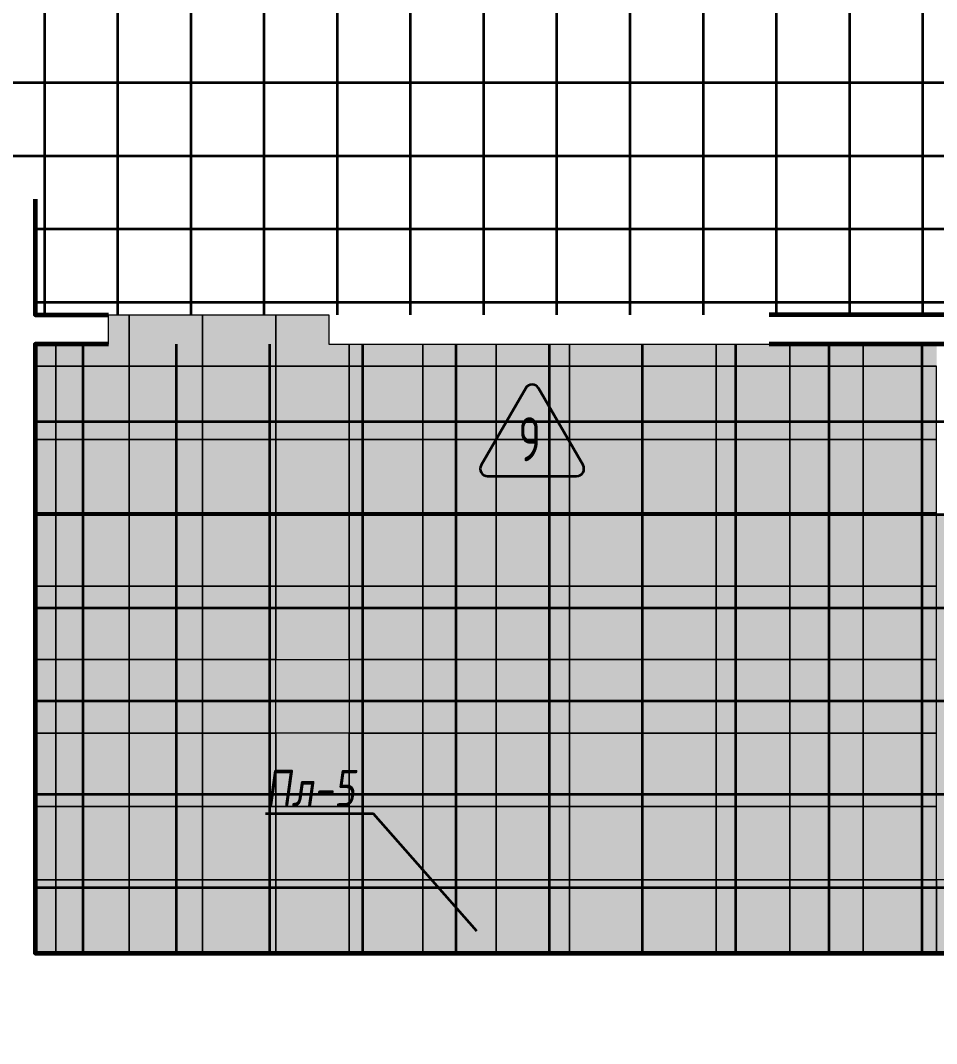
# Model space of a CAD drawing. Header units: millimetres. Extents: x -510890 to 418982, y -118257 to 141350.
# Drawn here: x 82092 to 88332, y -60261 to -53291 of the extents above; entities that cross this region are included whole.
import ezdxf
from ezdxf import colors
from ezdxf.entities.mleader import LeaderData, LeaderLine
from ezdxf.enums import TextEntityAlignment as Align
from ezdxf.math import Vec2, Vec3

# ---------------------------------------------------------------- set-up
doc = ezdxf.new("R2010")
doc.units = ezdxf.units.MM
doc.layers.add('АР_Площадь контур', color=220, linetype='Continuous', lineweight=35, plot=False)
doc.styles.add('ISOCPEUR', font='isocpeur.ttf', dxfattribs={"height": 800})
doc.styles.add('Архитект', font='isocpeur.ttf', dxfattribs={"width": 0.8, "oblique": 8})
pattern_1 = [(90, (2999.9, -126491.3), (-498.475, 0), []), (180, (2999.9, -126491.3), (-6e-14, -498.475), [])]

msp = doc.modelspace()

# ---------------------------------------------------------------- hatches: boundary and pattern name
at = {"layer": 'АР_Площадь контур', "true_color": 0x000000, "transparency": 33554687}
h = msp.add_hatch(dxfattribs=at)
h.set_pattern_fill('ANSI37', color=18, scale=157, angle=45, style=0)
h.set_pattern_definition(pattern_1)
h.paths.add_polyline_path([(83535.1, -51325.6), (83534.8, -47911), (107140, -47911), (107139.6, -51325.6), (101482.4, -51325.6), (101482.4, -51625.6), (103757.4, -51625.6), (103757.4, -52346.8), (108607.4, -52346.8), (108607.4, -55295.6), (82192.4, -55295.6), (82192.4, -52346.8), (86997.4, -52346.8), (86997.4, -51625.6), (92889.4, -51625.6), (92889.4, -51325.6)])
h.paths.add_polyline_path([(96409.4, -51625.6), (96409.4, -51325.6), (94389.4, -51325.6), (94389.4, -51625.6)], flags=0)
h.paths.add_polyline_path([(97909.4, -51325.6), (97909.4, -51625.6), (99482.4, -51625.6), (99482.4, -51325.6)], flags=0)
h = msp.add_hatch(dxfattribs=at)
h.set_pattern_fill('ANSI37', color=18, scale=157, angle=45, style=0)
h.set_pattern_definition(pattern_1)
h.paths.add_polyline_path([(78037.4, -64835.6), (74097.4, -64835.6), (74097.4, -64235.6), (73897.4, -64235.6), (73897.4, -64735.6), (67622.4, -64735.6), (67622.4, -62515.6), (73897.4, -62515.6), (73897.4, -62735.6), (74097.4, -62735.6), (74097.4, -51445.6), (77937.4, -51445.6), (77937.4, -52583.1), (78237.4, -52583.1), (78237.4, -52246.8), (81992.4, -52246.8), (81992.4, -52808.2), (82192.4, -52808.2), (82192.4, -54508.2), (81992.4, -54508.2), (81992.4, -55295.6), (78237.4, -55295.6), (78237.4, -54583.1), (78037.3, -54583.1)])
at = {"layer": 'АР_Площадь контур', "lineweight": 5, "ltscale": 300, "transparency": 33554687}
h = msp.add_hatch(color=252, dxfattribs=at)
h.dxf.hatch_style = 1
h.paths.add_polyline_path([(82332.4, -55645.6), (81832.4, -55645.6)], flags=17)
h.paths.add_polyline_path([(82832.4, -56145.6), (82332.4, -56145.6), (82332.4, -56645.6), (82832.4, -56645.6)])
h.paths.add_polyline_path([(83332.4, -56145.6), (82832.4, -56145.6), (82832.4, -56645.6), (83332.4, -56645.6)])
h.paths.add_polyline_path([(83332.4, -56645.6), (82832.4, -56645.6)], flags=17)
h.paths.add_polyline_path([(83832.4, -56145.6), (83332.4, -56145.6), (83332.4, -57145.6), (83832.4, -57145.6)])
h.paths.add_polyline_path([(83832.4, -57145.6), (83332.4, -57145.6), (83332.4, -57645.6), (83832.4, -57645.6)])
h.paths.add_polyline_path([(84332.4, -57145.6), (83832.4, -57145.6), (83832.4, -57645.6), (84332.4, -57645.6)])
h.paths.add_polyline_path([(84332.4, -57645.6), (83832.4, -57645.6)], flags=17)
h.paths.add_polyline_path([(84832.4, -57145.6), (84332.4, -57145.6), (84332.4, -58145.6), (84832.4, -58145.6)])
h.paths.add_polyline_path([(84832.4, -58145.6), (84332.4, -58145.6), (84332.4, -58645.6), (84832.4, -58645.6)])
h.paths.add_polyline_path([(85332.4, -58145.6), (84832.4, -58145.6), (84832.4, -58645.6), (85332.4, -58645.6)])
h.paths.add_polyline_path([(85332.4, -58645.6), (84832.4, -58645.6)], flags=17)
h.paths.add_polyline_path([(85832.4, -58145.6), (85332.4, -58145.6), (85332.4, -59145.6), (85832.4, -59145.6)])
h.paths.add_polyline_path([(85832.4, -59145.6), (85332.4, -59145.6), (85332.4, -59645.6), (85832.4, -59645.6)])
h.paths.add_polyline_path([(86832.4, -59145.6), (85832.4, -59145.6), (85832.4, -59645.6), (86832.4, -59645.6)])
h.paths.add_polyline_path([(82832.4, -55295.6), (82692.4, -55295.6), (82692.4, -55495.6), (82332.4, -55495.6), (82332.4, -56145.6), (82832.4, -56145.6)])
h.paths.add_polyline_path([(82332.4, -55495.6), (82192.4, -55495.6), (82192.4, -55645.6), (82332.4, -55645.6)])
at = {"layer": 'АР_Площадь контур', "lineweight": 5, "ltscale": 300, "true_color": 0x828487, "transparency": 33554687}
h = msp.add_hatch(color=252, dxfattribs=at)
h.dxf.hatch_style = 1
h.paths.add_polyline_path([(83332.4, -55295.6), (82832.4, -55295.6), (82832.4, -55645.6), (83332.4, -55645.6)])
at = {"layer": 'АР_Площадь контур', "lineweight": 5, "ltscale": 300, "true_color": 0xb8b9bc, "transparency": 33554687}
h = msp.add_hatch(color=9, dxfattribs=at)
h.dxf.hatch_style = 1
h.paths.add_polyline_path([(83832.4, -55295.6), (83332.4, -55295.6), (83332.4, -55645.6), (83832.4, -55645.6)])
h = msp.add_hatch(color=9, dxfattribs=at)
h.dxf.hatch_style = 1
h.paths.add_polyline_path([(84332.4, -55495.6), (84192.4, -55495.6), (84192.4, -55295.6), (83832.4, -55295.6), (83832.4, -55645.6), (84332.4, -55645.6)])
at = {"layer": 'АР_Площадь контур', "true_color": 0x000000}
h = msp.add_hatch(dxfattribs=at)
h.set_pattern_fill('ANSI37', color=18, scale=200, angle=45)
h.set_pattern_definition([(90, (6954.9, -123332.46), (-635, 0), []), (180, (6954.9, -123332.46), (0, -635), [])])
h.paths.add_polyline_path([(90332.4, -59645.6), (82192.3, -59645.6), (82192.4, -57726.7), (82192.4, -57726.7), (82192.4, -57626.7), (82192.4, -57626.7), (82192.4, -55495.6), (90332.4, -55495.6)])
at = {"layer": 'АР_Площадь контур', "lineweight": 5, "ltscale": 300, "true_color": 0xb8b9bc, "transparency": 33554687}
h = msp.add_hatch(color=9, dxfattribs=at)
h.dxf.hatch_style = 1
h.paths.add_polyline_path([(84832.4, -55495.6), (84332.4, -55495.6), (84332.4, -56145.6), (84832.4, -56145.6)])
at = {"layer": 'АР_Площадь контур', "lineweight": 5, "ltscale": 300, "transparency": 33554687}
h = msp.add_hatch(color=252, dxfattribs=at)
h.dxf.hatch_style = 1
h.paths.add_polyline_path([(85332.4, -55495.6), (84832.4, -55495.6), (84832.4, -55645.6), (85332.4, -55645.6)])
at = {"layer": 'АР_Площадь контур', "lineweight": 5, "ltscale": 300, "true_color": 0x828487, "transparency": 33554687}
h = msp.add_hatch(color=252, dxfattribs=at)
h.dxf.hatch_style = 1
h.paths.add_polyline_path([(85832.3, -55495.6), (85332.3, -55495.6), (85332.3, -55645.6), (85832.3, -55645.6)])
h = msp.add_hatch(color=252, dxfattribs=at)
h.dxf.hatch_style = 1
h.paths.add_polyline_path([(86332.3, -55495.6), (85832.3, -55495.6), (85832.3, -55645.6), (86332.3, -55645.6)])
h = msp.add_hatch(color=252, dxfattribs=at)
h.dxf.hatch_style = 1
h.paths.add_polyline_path([(86832.3, -55495.6), (86332.3, -55495.6), (86332.3, -55645.6), (86832.3, -55645.6)])
at = {"layer": 'АР_Площадь контур', "lineweight": 5, "ltscale": 300, "true_color": 0xb8b9bc, "transparency": 33554687}
h = msp.add_hatch(color=9, dxfattribs=at)
h.dxf.hatch_style = 1
h.paths.add_polyline_path([(87332.4, -55495.6), (86832.4, -55495.6), (86832.4, -55645.6), (87332.4, -55645.6)])
at = {"layer": 'АР_Площадь контур', "lineweight": 5, "ltscale": 300, "transparency": 33554687}
h = msp.add_hatch(color=252, dxfattribs=at)
h.dxf.hatch_style = 1
h.paths.add_polyline_path([(87832.4, -55495.6), (87332.4, -55495.6), (87332.4, -55645.6), (87832.4, -55645.6)])
h = msp.add_hatch(color=252, dxfattribs=at)
h.dxf.hatch_style = 1
h.paths.add_polyline_path([(88332.4, -55495.6), (87832.4, -55495.6), (87832.4, -55645.6), (88332.4, -55645.6)])
at = {"layer": 'АР_Площадь контур', "lineweight": 5, "ltscale": 300, "true_color": 0xb8b9bc, "transparency": 33554687}
h = msp.add_hatch(color=9, dxfattribs=at)
h.dxf.hatch_style = 1
h.paths.add_polyline_path([(85332.4, -59145.6), (84832.4, -59145.6), (84832.4, -59645.6), (85332.4, -59645.6)])
h.paths.add_polyline_path([(85332.4, -58645.6), (84832.4, -58645.6), (84832.4, -59145.6), (85332.4, -59145.6)])
h.paths.add_polyline_path([(84832.4, -58645.6), (84332.4, -58645.6), (84332.4, -59145.6), (84832.4, -59145.6)])
h.paths.add_polyline_path([(84332.4, -58645.6), (83832.4, -58645.6), (83832.4, -59145.6), (84332.4, -59145.6)])
h.paths.add_polyline_path([(84332.4, -58145.6), (83832.4, -58145.6), (83832.4, -58645.6), (84332.4, -58645.6)])
h.paths.add_polyline_path([(84332.4, -57645.6), (83832.4, -57645.6), (83832.4, -58145.6), (84332.4, -58145.6)])
h.paths.add_polyline_path([(83832.4, -57645.6), (83332.4, -57645.6), (83332.4, -58145.6), (83832.4, -58145.6)])
h.paths.add_polyline_path([(83332.4, -57645.6), (82832.4, -57645.6), (82832.4, -58145.6), (83332.4, -58145.6)])
h.paths.add_polyline_path([(83332.4, -57145.6), (82832.4, -57145.6), (82832.4, -57645.6), (83332.4, -57645.6)])
h.paths.add_polyline_path([(83332.4, -56645.6), (82832.4, -56645.6), (82832.4, -57145.6), (83332.4, -57145.6)])
h.paths.add_polyline_path([(82832.4, -56645.6), (82332.4, -56645.6), (82332.4, -57145.6), (82832.4, -57145.6)])
h.paths.add_polyline_path([(82192.4, -55645.6), (82192.4, -56145.6), (82332.4, -56145.6), (82332.4, -55645.6)])
h.paths.add_polyline_path([(82192.4, -56145.6), (82192.4, -56645.6), (82332.4, -56645.6), (82332.4, -56145.6)])
h.paths.add_polyline_path([(82192.4, -56645.6), (82192.4, -57145.6), (82332.4, -57145.6), (82332.4, -56645.6)])
at = {"layer": 'АР_Площадь контур', "lineweight": 5, "ltscale": 300, "true_color": 0x828487, "transparency": 33554687}
h = msp.add_hatch(color=252, dxfattribs=at)
h.dxf.hatch_style = 1
h.paths.add_polyline_path([(83332.4, -55645.6), (82832.4, -55645.6), (82832.4, -56145.6), (83332.4, -56145.6)])
h = msp.add_hatch(color=252, dxfattribs=at)
h.dxf.hatch_style = 1
h.paths.add_polyline_path([(83832.4, -55645.6), (83332.4, -55645.6), (83332.4, -56145.6), (83832.4, -56145.6)])
h = msp.add_hatch(color=252, dxfattribs=at)
h.dxf.hatch_style = 1
h.paths.add_polyline_path([(84332.4, -55645.6), (83832.4, -55645.6), (83832.4, -56145.6), (84332.4, -56145.6)])
at = {"layer": 'АР_Площадь контур', "lineweight": 5, "ltscale": 300, "transparency": 33554687}
h = msp.add_hatch(color=252, dxfattribs=at)
h.dxf.hatch_style = 1
h.paths.add_polyline_path([(85332.4, -55645.6), (84832.4, -55645.6), (84832.4, -56145.6), (85332.4, -56145.6)])
h = msp.add_hatch(color=252, dxfattribs=at)
h.dxf.hatch_style = 1
h.paths.add_polyline_path([(85832.4, -55645.6), (85332.4, -55645.6), (85332.4, -56145.6), (85832.4, -56145.6)])
h = msp.add_hatch(color=252, dxfattribs=at)
h.dxf.hatch_style = 1
h.paths.add_polyline_path([(86332.4, -55645.6), (85832.4, -55645.6), (85832.4, -56145.6), (86332.4, -56145.6)])
at = {"layer": 'АР_Площадь контур', "lineweight": 5, "ltscale": 300, "true_color": 0x828487, "transparency": 33554687}
h = msp.add_hatch(color=252, dxfattribs=at)
h.dxf.hatch_style = 1
h.paths.add_polyline_path([(86832.3, -55645.6), (86332.3, -55645.6), (86332.3, -56145.6), (86832.3, -56145.6)])
at = {"layer": 'АР_Площадь контур', "lineweight": 5, "ltscale": 300, "true_color": 0xb8b9bc, "transparency": 33554687}
h = msp.add_hatch(color=9, dxfattribs=at)
h.dxf.hatch_style = 1
h.paths.add_polyline_path([(87332.4, -55645.6), (86832.4, -55645.6), (86832.4, -56145.6), (87332.4, -56145.6)])
h = msp.add_hatch(color=9, dxfattribs=at)
h.dxf.hatch_style = 1
h.paths.add_polyline_path([(87832.4, -55645.6), (87332.4, -55645.6), (87332.4, -56145.6), (87832.4, -56145.6)])
h = msp.add_hatch(color=9, dxfattribs=at)
h.dxf.hatch_style = 1
h.paths.add_polyline_path([(90332.4, -58645.6), (89832.4, -58645.6), (89832.4, -59145.6), (90332.4, -59145.6)])
h.paths.add_polyline_path([(90332.4, -58145.6), (89832.4, -58145.6), (89832.4, -58645.6), (90332.4, -58645.6)])
h.paths.add_polyline_path([(90332.4, -57645.6), (89832.4, -57645.6), (89832.4, -58145.6), (90332.4, -58145.6)])
h.paths.add_polyline_path([(89832.4, -57645.6), (89332.4, -57645.6), (89332.4, -58145.6), (89832.4, -58145.6)])
h.paths.add_polyline_path([(89332.4, -57645.6), (88832.4, -57645.6), (88832.4, -58145.6), (89332.4, -58145.6)])
h.paths.add_polyline_path([(89332.4, -57145.6), (88832.4, -57145.6), (88832.4, -57645.6), (89332.4, -57645.6)])
h.paths.add_polyline_path([(89332.4, -56645.6), (88832.4, -56645.6), (88832.4, -57145.6), (89332.4, -57145.6)])
h.paths.add_polyline_path([(88832.4, -56645.6), (88332.4, -56645.6), (88332.4, -57145.6), (88832.4, -57145.6)])
h.paths.add_polyline_path([(88332.4, -56645.6), (87832.4, -56645.6), (87832.4, -57145.6), (88332.4, -57145.6)])
h.paths.add_polyline_path([(88332.4, -56145.6), (87832.4, -56145.6), (87832.4, -56645.6), (88332.4, -56645.6)])
h.paths.add_polyline_path([(88332.4, -55645.6), (87832.4, -55645.6), (87832.4, -56145.6), (88332.4, -56145.6)])
at = {"layer": 'АР_Площадь контур', "lineweight": 5, "ltscale": 300, "true_color": 0x828487, "transparency": 33554687}
h = msp.add_hatch(color=252, dxfattribs=at)
h.dxf.hatch_style = 1
h.paths.add_polyline_path([(84332.4, -56145.6), (83832.4, -56145.6), (83832.4, -56645.6), (84332.4, -56645.6)])
at = {"layer": 'АР_Площадь контур', "lineweight": 5, "ltscale": 300, "true_color": 0xb8b9bc, "transparency": 33554687}
h = msp.add_hatch(color=9, dxfattribs=at)
h.dxf.hatch_style = 1
h.paths.add_polyline_path([(84832.4, -56145.6), (84332.4, -56145.6), (84332.4, -56645.6), (84832.4, -56645.6)])
h = msp.add_hatch(color=9, dxfattribs=at)
h.dxf.hatch_style = 1
h.paths.add_polyline_path([(85332.4, -56145.6), (84832.4, -56145.6), (84832.4, -56645.6), (85332.4, -56645.6)])
h = msp.add_hatch(color=9, dxfattribs=at)
h.dxf.hatch_style = 1
h.paths.add_polyline_path([(85832.4, -56145.6), (85332.4, -56145.6), (85332.4, -57145.6), (85832.4, -57145.6)])
at = {"layer": 'АР_Площадь контур', "lineweight": 5, "ltscale": 300, "transparency": 33554687}
h = msp.add_hatch(color=252, dxfattribs=at)
h.dxf.hatch_style = 1
h.paths.add_polyline_path([(86332.4, -56145.6), (85832.4, -56145.6), (85832.4, -56645.6), (86332.4, -56645.6)])
at = {"layer": 'АР_Площадь контур', "lineweight": 5, "ltscale": 300, "true_color": 0x828487, "transparency": 33554687}
h = msp.add_hatch(color=252, dxfattribs=at)
h.dxf.hatch_style = 1
h.paths.add_polyline_path([(86832.3, -56145.6), (86332.3, -56145.6), (86332.3, -56645.6), (86832.3, -56645.6)])
h = msp.add_hatch(color=252, dxfattribs=at)
h.dxf.hatch_style = 1
h.paths.add_polyline_path([(87332.3, -56145.6), (86832.3, -56145.6), (86832.3, -56645.6), (87332.3, -56645.6)])
h = msp.add_hatch(color=252, dxfattribs=at)
h.dxf.hatch_style = 1
h.paths.add_polyline_path([(87832.3, -56145.6), (87332.3, -56145.6), (87332.3, -56645.6), (87832.3, -56645.6)])
h = msp.add_hatch(color=252, dxfattribs=at)
h.dxf.hatch_style = 1
h.paths.add_polyline_path([(84332.4, -56645.6), (83832.4, -56645.6), (83832.4, -57145.6), (84332.4, -57145.6)])
h = msp.add_hatch(color=252, dxfattribs=at)
h.dxf.hatch_style = 1
h.paths.add_polyline_path([(84832.4, -56645.6), (84332.4, -56645.6), (84332.4, -57145.6), (84832.4, -57145.6)])
h = msp.add_hatch(color=252, dxfattribs=at)
h.dxf.hatch_style = 1
h.paths.add_polyline_path([(85332.4, -56645.6), (84832.4, -56645.6), (84832.4, -57145.6), (85332.4, -57145.6)])
at = {"layer": 'АР_Площадь контур', "lineweight": 5, "ltscale": 300, "transparency": 33554687}
h = msp.add_hatch(color=252, dxfattribs=at)
h.dxf.hatch_style = 1
h.paths.add_polyline_path([(86332.4, -56645.6), (85832.4, -56645.6), (85832.4, -57145.6), (86332.4, -57145.6)])
h = msp.add_hatch(color=252, dxfattribs=at)
h.dxf.hatch_style = 1
h.paths.add_polyline_path([(86832.4, -56645.6), (86332.4, -56645.6), (86332.4, -57145.6), (86832.4, -57145.6)])
h = msp.add_hatch(color=252, dxfattribs=at)
h.dxf.hatch_style = 1
h.paths.add_polyline_path([(87332.4, -56645.6), (86832.4, -56645.6), (86832.4, -57145.6), (87332.4, -57145.6)])
at = {"layer": 'АР_Площадь контур', "lineweight": 5, "ltscale": 300, "true_color": 0x828487, "transparency": 33554687}
h = msp.add_hatch(color=252, dxfattribs=at)
h.dxf.hatch_style = 1
h.paths.add_polyline_path([(87832.3, -56645.6), (87332.3, -56645.6), (87332.3, -57145.6), (87832.3, -57145.6)])
at = {"layer": 'АР_Площадь контур', "lineweight": 5, "ltscale": 300, "transparency": 33554687}
h = msp.add_hatch(color=252, dxfattribs=at)
h.dxf.hatch_style = 1
h.paths.add_polyline_path([(80832.4, -57145.6), (80332.4, -57145.6)], flags=17)
h.paths.add_polyline_path([(81832.4, -58145.6), (81332.4, -58145.6)], flags=17)
h.paths.add_polyline_path([(82832.4, -58645.6), (82332.4, -58645.6), (82332.4, -59145.6), (82832.4, -59145.6)])
h.paths.add_polyline_path([(82832.4, -59145.6), (82332.4, -59145.6)], flags=17)
h.paths.add_polyline_path([(83332.4, -58645.6), (82832.4, -58645.6), (82832.4, -59645.6), (83332.4, -59645.6)])
h.paths.add_polyline_path([(83832.4, -60145.6), (83332.4, -60145.6)], flags=17)
h.paths.add_polyline_path([(82192.4, -57645.6), (82192.4, -58645.6), (82332.4, -58645.6), (82332.4, -57645.6)])
h.paths.add_polyline_path([(82192.4, -58645.6), (82192.4, -59145.6), (82332.4, -59145.6), (82332.4, -58645.6)])
at = {"layer": 'АР_Площадь контур', "lineweight": 5, "ltscale": 300, "true_color": 0x828487, "transparency": 33554687}
h = msp.add_hatch(color=252, dxfattribs=at)
h.dxf.hatch_style = 1
h.paths.add_polyline_path([(82332.4, -57645.6), (81832.4, -57645.6)])
h.paths.add_polyline_path([(82832.4, -57145.6), (82332.4, -57145.6), (82332.4, -58145.6), (82832.4, -58145.6)])
h.paths.add_polyline_path([(82832.4, -58145.6), (82332.4, -58145.6), (82332.4, -58645.6), (82832.4, -58645.6)])
h.paths.add_polyline_path([(83832.4, -58145.6), (82832.4, -58145.6), (82832.4, -58645.6), (83832.4, -58645.6)])
h.paths.add_polyline_path([(83332.4, -58645.6), (83332.4, -59145.6)], flags=17)
h.paths.add_polyline_path([(83832.4, -58698.1), (83832.4, -58645.6), (83496.3, -58645.6), (83332.4, -58645.6), (83332.4, -59145.6), (83832.4, -59145.6)])
h.paths.add_polyline_path([(83832.4, -59145.6), (83332.4, -59145.6), (83332.4, -59645.6), (83832.4, -59645.6)])
h.paths.add_polyline_path([(84832.4, -59145.6), (83832.4, -59145.6), (83832.4, -59645.6), (84832.4, -59645.6)])
h.paths.add_polyline_path([(82192.4, -57145.6), (82192.4, -57645.6), (82332.4, -57645.6), (82332.4, -57145.6)])
h = msp.add_hatch(color=252, dxfattribs=at)
h.dxf.hatch_style = 1
h.paths.add_polyline_path([(85332.4, -57145.6), (84832.4, -57145.6), (84832.4, -57645.6), (85332.4, -57645.6)])
at = {"layer": 'АР_Площадь контур', "lineweight": 5, "ltscale": 300, "true_color": 0xb8b9bc, "transparency": 33554687}
h = msp.add_hatch(color=9, dxfattribs=at)
h.dxf.hatch_style = 1
h.paths.add_polyline_path([(85832.4, -57145.6), (85332.4, -57145.6), (85332.4, -57645.6), (85832.4, -57645.6)])
h = msp.add_hatch(color=9, dxfattribs=at)
h.dxf.hatch_style = 1
h.paths.add_polyline_path([(86332.4, -57145.6), (85832.4, -57145.6), (85832.4, -57645.6), (86332.4, -57645.6)])
h = msp.add_hatch(color=9, dxfattribs=at)
h.dxf.hatch_style = 1
h.paths.add_polyline_path([(86832.4, -57145.6), (86332.4, -57145.6), (86332.4, -58145.6), (86832.4, -58145.6)])
at = {"layer": 'АР_Площадь контур', "lineweight": 5, "ltscale": 300, "transparency": 33554687}
h = msp.add_hatch(color=252, dxfattribs=at)
h.dxf.hatch_style = 1
h.paths.add_polyline_path([(86832.4, -57145.6), (86332.4, -57145.6)], flags=17)
h.paths.add_polyline_path([(87832.4, -58145.6), (87332.4, -58145.6)], flags=17)
h.paths.add_polyline_path([(88332.4, -57645.6), (87832.4, -57645.6), (87832.4, -58645.6), (88332.4, -58645.6)])
h.paths.add_polyline_path([(88332.4, -58645.6), (87832.4, -58645.6), (87832.4, -59145.6), (88332.4, -59145.6)])
h.paths.add_polyline_path([(88832.4, -58645.6), (88332.4, -58645.6), (88332.4, -59145.6), (88832.4, -59145.6)])
h.paths.add_polyline_path([(88832.4, -59145.6), (88332.4, -59145.6)], flags=17)
h.paths.add_polyline_path([(89332.4, -58645.6), (88832.4, -58645.6), (88832.4, -59645.6), (89332.4, -59645.6)])
h.paths.add_polyline_path([(89832.4, -60145.6), (89332.4, -60145.6)], flags=17)
h = msp.add_hatch(color=252, dxfattribs=at)
h.dxf.hatch_style = 1
h.paths.add_polyline_path([(87332.4, -57145.6), (86832.4, -57145.6), (86832.4, -57645.6), (87332.4, -57645.6)])
at = {"layer": 'АР_Площадь контур', "lineweight": 5, "ltscale": 300, "true_color": 0x828487, "transparency": 33554687}
h = msp.add_hatch(color=252, dxfattribs=at)
h.dxf.hatch_style = 1
h.paths.add_polyline_path([(87832.3, -57145.6), (87332.3, -57145.6), (87332.3, -57645.6), (87832.3, -57645.6)])
h = msp.add_hatch(color=252, dxfattribs=at)
h.dxf.hatch_style = 1
h.paths.add_polyline_path([(88332.4, -57645.6), (87832.4, -57645.6)])
h.paths.add_polyline_path([(88832.4, -57145.6), (88332.4, -57145.6), (88332.4, -58145.6), (88832.4, -58145.6)])
h.paths.add_polyline_path([(88832.4, -58145.6), (88332.4, -58145.6), (88332.4, -58645.6), (88832.4, -58645.6)])
h.paths.add_polyline_path([(89832.4, -58145.6), (88832.4, -58145.6), (88832.4, -58645.6), (89832.4, -58645.6)])
h.paths.add_polyline_path([(88332.4, -57145.6), (87832.4, -57145.6), (87832.4, -57645.6), (88332.4, -57645.6)])
h.paths.add_polyline_path([(89332.4, -58645.6), (89332.4, -59145.6)], flags=17)
h.paths.add_polyline_path([(89832.4, -58698.1), (89832.4, -58645.6), (89496.3, -58645.6), (89332.4, -58645.6), (89332.4, -59145.6), (89832.4, -59145.6)])
h.paths.add_polyline_path([(89832.4, -59145.6), (89332.4, -59145.6), (89332.4, -59645.6), (89832.4, -59645.6)])
h.paths.add_polyline_path([(90332.4, -59645.6), (90332.4, -59145.6), (89832.4, -59145.6), (89832.4, -59645.6)])
h = msp.add_hatch(color=252, dxfattribs=at)
h.dxf.hatch_style = 1
h.paths.add_polyline_path([(85332.4, -57645.6), (84832.4, -57645.6), (84832.4, -58145.6), (85332.4, -58145.6)])
h = msp.add_hatch(color=252, dxfattribs=at)
h.dxf.hatch_style = 1
h.paths.add_polyline_path([(85832.4, -57645.6), (85332.4, -57645.6), (85332.4, -58145.6), (85832.4, -58145.6)])
h = msp.add_hatch(color=252, dxfattribs=at)
h.dxf.hatch_style = 1
h.paths.add_polyline_path([(86332.4, -57645.6), (85832.4, -57645.6), (85832.4, -58145.6), (86332.4, -58145.6)])
at = {"layer": 'АР_Площадь контур', "lineweight": 5, "ltscale": 300, "transparency": 33554687}
h = msp.add_hatch(color=252, dxfattribs=at)
h.dxf.hatch_style = 1
h.paths.add_polyline_path([(87332.4, -57645.6), (86832.4, -57645.6), (86832.4, -58145.6), (87332.4, -58145.6)])
h = msp.add_hatch(color=252, dxfattribs=at)
h.dxf.hatch_style = 1
h.paths.add_polyline_path([(87832.4, -57645.6), (87332.4, -57645.6), (87332.4, -58145.6), (87832.4, -58145.6)])
at = {"layer": 'АР_Площадь контур', "lineweight": 5, "ltscale": 300, "true_color": 0x828487, "transparency": 33554687}
h = msp.add_hatch(color=252, dxfattribs=at)
h.dxf.hatch_style = 1
h.paths.add_polyline_path([(86332.4, -58145.6), (85832.4, -58145.6), (85832.4, -58645.6), (86332.4, -58645.6)])
at = {"layer": 'АР_Площадь контур', "lineweight": 5, "ltscale": 300, "true_color": 0xb8b9bc, "transparency": 33554687}
h = msp.add_hatch(color=9, dxfattribs=at)
h.dxf.hatch_style = 1
h.paths.add_polyline_path([(86832.4, -58145.6), (86332.4, -58145.6), (86332.4, -58645.6), (86832.4, -58645.6)])
h = msp.add_hatch(color=9, dxfattribs=at)
h.dxf.hatch_style = 1
h.paths.add_polyline_path([(87332.4, -58145.6), (86832.4, -58145.6), (86832.4, -58645.6), (87332.4, -58645.6)])
h = msp.add_hatch(color=9, dxfattribs=at)
h.dxf.hatch_style = 1
h.paths.add_polyline_path([(87832.4, -58145.6), (87332.4, -58145.6), (87332.4, -59145.6), (87832.4, -59145.6)])
at = {"layer": 'АР_Площадь контур', "lineweight": 5, "ltscale": 300, "true_color": 0x828487, "transparency": 33554687}
h = msp.add_hatch(color=252, dxfattribs=at)
h.dxf.hatch_style = 1
h.paths.add_polyline_path([(86332.4, -58645.6), (85832.4, -58645.6), (85832.4, -59145.6), (86332.4, -59145.6)])
h = msp.add_hatch(color=252, dxfattribs=at)
h.dxf.hatch_style = 1
h.paths.add_polyline_path([(86832.4, -58645.6), (86332.4, -58645.6), (86332.4, -59145.6), (86832.4, -59145.6)])
h = msp.add_hatch(color=252, dxfattribs=at)
h.dxf.hatch_style = 1
h.paths.add_polyline_path([(87332.4, -58645.6), (86832.4, -58645.6), (86832.4, -59145.6), (87332.4, -59145.6)])
at = {"layer": 'АР_Площадь контур', "lineweight": 5, "ltscale": 300, "true_color": 0xc7c8ca, "transparency": 33554687}
h = msp.add_hatch(color=9, dxfattribs=at)
h.dxf.hatch_style = 1
h.paths.add_polyline_path([(82192.4, -59145.6), (82192.4, -59645.6), (82232, -59645.6), (82832.4, -59645.6), (82832.4, -59145.6)])
at = {"layer": 'АР_Площадь контур', "lineweight": 5, "ltscale": 300, "true_color": 0x828487, "transparency": 33554687}
h = msp.add_hatch(color=252, dxfattribs=at)
h.dxf.hatch_style = 1
h.paths.add_polyline_path([(87332.4, -59145.6), (86832.4, -59145.6), (86832.4, -59645.6), (87332.4, -59645.6)])
at = {"layer": 'АР_Площадь контур', "lineweight": 5, "ltscale": 300, "true_color": 0xb8b9bc, "transparency": 33554687}
h = msp.add_hatch(color=9, dxfattribs=at)
h.dxf.hatch_style = 1
h.paths.add_polyline_path([(87832.4, -59145.6), (87332.4, -59145.6), (87332.4, -59645.6), (87832.4, -59645.6)])
at = {"layer": 'АР_Площадь контур', "lineweight": 5, "ltscale": 300, "true_color": 0xc7c8ca, "transparency": 33554687}
h = msp.add_hatch(color=9, dxfattribs=at)
h.dxf.hatch_style = 1
h.paths.add_polyline_path([(87832.1, -59645.5), (88232, -59645.6), (88832.4, -59645.6), (88832.4, -59145.6), (87832.4, -59145.6), (87832.4, -59296.9)])

# ---------------------------------------------------------------- linework, layer by layer
at = {"layer": 'АР_Площадь контур', "lineweight": 60}
for points in [[(82192.4, -54508.2), (82192.4, -55295.6), (82692.4, -55295.6)], [(82692.4, -55495.6), (82192.4, -55495.6), (82192.4, -59645.6), (90332.4, -59645.6), (90332.4, -55495.6), (87192.4, -55495.6)]]:
    msp.add_lwpolyline(points, dxfattribs=at)
at = {"layer": 'АР_Площадь контур', "lineweight": 5, "ltscale": 300}
msp.add_lwpolyline([(90332.4, -59645.6), (82192.4, -59645.6), (82192.4, -55495.6), (82692.4, -55495.6), (82692.4, -55295.6), (84192.4, -55295.6), (84192.4, -55495.6), (90332.4, -55495.6)], close=True, dxfattribs=at)
for points in [[(82832.4, -55645.6), (82832.4, -55295.6)], [(82832.4, -55295.6), (82832.4, -55645.6), (83332.4, -55645.6)], [(83332.4, -55645.6), (83332.4, -55295.6)], [(83332.4, -55295.6), (83332.4, -55645.6), (83832.4, -55645.6)], [(83832.4, -55645.6), (83832.4, -55295.6)], [(83832.4, -55295.6), (83832.4, -55645.6), (84332.4, -55645.6)], [(82332.4, -55645.6), (82332.4, -55495.6)], [(82332.4, -55495.6), (82332.4, -55645.6), (82832.4, -55645.6)], [(84332.4, -55645.6), (84332.4, -55495.6)], [(84332.4, -55495.6), (84332.4, -55645.6), (84832.4, -55645.6)], [(84832.4, -55645.6), (84832.4, -55495.6)], [(84832.4, -55495.6), (84832.4, -55645.6), (85332.4, -55645.6)], [(85332.4, -55645.6), (85332.4, -55495.6)], [(85332.4, -55495.6), (85332.4, -55645.6), (85832.4, -55645.6)], [(85832.4, -55645.6), (85832.4, -55495.6)], [(85832.4, -55495.6), (85832.4, -55645.6), (86332.4, -55645.6)], [(86332.4, -55645.6), (86332.4, -55495.6)], [(86332.4, -55495.6), (86332.4, -55645.6), (86832.4, -55645.6)], [(86832.4, -55645.6), (86832.4, -55495.6)], [(86832.4, -55495.6), (86832.4, -55645.6), (87332.4, -55645.6)], [(87332.4, -55645.6), (87332.4, -55495.6)], [(87332.4, -55495.6), (87332.4, -55645.6), (87832.4, -55645.6)], [(87832.4, -55645.6), (87832.4, -55495.6)], [(87832.4, -55495.6), (87832.4, -55645.6), (88332.4, -55645.6)], [(82332.4, -56145.6), (82332.4, -55645.6), (82192.4, -55645.6)], [(82192.4, -55645.6), (82332.4, -55645.6)], [(82832.4, -56145.6), (82832.4, -55645.6), (82332.4, -55645.6), (82332.4, -56145.6), (82832.4, -56145.6)], [(83332.4, -56145.6), (83332.4, -55645.6), (82832.4, -55645.6), (82832.4, -56145.6), (83332.4, -56145.6)], [(83832.4, -56145.6), (83832.4, -55645.6), (83332.4, -55645.6), (83332.4, -56145.6), (83832.4, -56145.6)], [(84332.4, -56145.6), (84332.4, -55645.6), (83832.4, -55645.6), (83832.4, -56145.6), (84332.4, -56145.6)], [(84832.4, -56145.6), (84832.4, -55645.6), (84332.4, -55645.6), (84332.4, -56145.6), (84832.4, -56145.6)], [(85332.4, -56145.6), (85332.4, -55645.6), (84832.4, -55645.6), (84832.4, -56145.6), (85332.4, -56145.6)], [(85832.4, -56145.6), (85832.4, -55645.6), (85332.4, -55645.6), (85332.4, -56145.6), (85832.4, -56145.6)], [(86332.4, -56145.6), (86332.4, -55645.6), (85832.4, -55645.6), (85832.4, -56145.6), (86332.4, -56145.6)], [(86832.4, -56145.6), (86832.4, -55645.6), (86332.4, -55645.6), (86332.4, -56145.6), (86832.4, -56145.6)], [(87332.4, -56145.6), (87332.4, -55645.6), (86832.4, -55645.6), (86832.4, -56145.6), (87332.4, -56145.6)], [(87832.4, -56145.6), (87832.4, -55645.6), (87332.4, -55645.6), (87332.4, -56145.6), (87832.4, -56145.6)], [(88332.4, -56145.6), (88332.4, -55645.6), (87832.4, -55645.6), (87832.4, -56145.6), (88332.4, -56145.6)], [(82332.4, -56645.6), (82332.4, -56145.6), (82192.4, -56145.6)], [(82192.4, -56145.6), (82332.4, -56145.6)], [(82832.4, -56645.6), (82832.4, -56145.6), (82332.4, -56145.6), (82332.4, -56645.6), (82832.4, -56645.6)], [(83332.4, -56645.6), (83332.4, -56145.6), (82832.4, -56145.6), (82832.4, -56645.6), (83332.4, -56645.6)], [(83832.4, -56645.6), (83832.4, -56145.6), (83332.4, -56145.6), (83332.4, -56645.6), (83832.4, -56645.6)], [(84332.4, -56645.6), (84332.4, -56145.6), (83832.4, -56145.6), (83832.4, -56645.6), (84332.4, -56645.6)], [(84832.4, -56645.6), (84832.4, -56145.6), (84332.4, -56145.6), (84332.4, -56645.6), (84832.4, -56645.6)], [(85332.4, -56645.6), (85332.4, -56145.6), (84832.4, -56145.6), (84832.4, -56645.6), (85332.4, -56645.6)], [(85832.4, -56645.6), (85832.4, -56145.6), (85332.4, -56145.6), (85332.4, -56645.6), (85832.4, -56645.6)], [(86332.4, -56645.6), (86332.4, -56145.6), (85832.4, -56145.6), (85832.4, -56645.6), (86332.4, -56645.6)], [(86832.4, -56645.6), (86832.4, -56145.6), (86332.4, -56145.6), (86332.4, -56645.6), (86832.4, -56645.6)], [(87332.4, -56645.6), (87332.4, -56145.6), (86832.4, -56145.6), (86832.4, -56645.6), (87332.4, -56645.6)], [(87832.4, -56645.6), (87832.4, -56145.6), (87332.4, -56145.6), (87332.4, -56645.6), (87832.4, -56645.6)], [(88332.4, -56645.6), (88332.4, -56145.6), (87832.4, -56145.6), (87832.4, -56645.6), (88332.4, -56645.6)], [(82332.4, -57145.6), (82332.4, -56645.6), (82192.4, -56645.6)], [(82192.4, -56645.6), (82332.4, -56645.6)], [(82832.4, -57145.6), (82832.4, -56645.6), (82332.4, -56645.6), (82332.4, -57145.6), (82832.4, -57145.6)], [(83332.4, -57145.6), (83332.4, -56645.6), (82832.4, -56645.6), (82832.4, -57145.6), (83332.4, -57145.6)], [(83832.4, -57145.6), (83832.4, -56645.6), (83332.4, -56645.6), (83332.4, -57145.6), (83832.4, -57145.6)], [(84332.4, -57145.6), (84332.4, -56645.6), (83832.4, -56645.6), (83832.4, -57145.6), (84332.4, -57145.6)], [(84832.4, -57145.6), (84832.4, -56645.6), (84332.4, -56645.6), (84332.4, -57145.6), (84832.4, -57145.6)], [(85332.4, -57145.6), (85332.4, -56645.6), (84832.4, -56645.6), (84832.4, -57145.6), (85332.4, -57145.6)], [(85832.4, -57145.6), (85832.4, -56645.6), (85332.4, -56645.6), (85332.4, -57145.6), (85832.4, -57145.6)], [(86332.4, -57145.6), (86332.4, -56645.6), (85832.4, -56645.6), (85832.4, -57145.6), (86332.4, -57145.6)], [(86832.4, -57145.6), (86832.4, -56645.6), (86332.4, -56645.6), (86332.4, -57145.6), (86832.4, -57145.6)], [(87332.4, -57145.6), (87332.4, -56645.6), (86832.4, -56645.6), (86832.4, -57145.6), (87332.4, -57145.6)], [(87832.4, -57145.6), (87832.4, -56645.6), (87332.4, -56645.6), (87332.4, -57145.6), (87832.4, -57145.6)], [(88332.4, -57145.6), (88332.4, -56645.6), (87832.4, -56645.6), (87832.4, -57145.6), (88332.4, -57145.6)], [(82332.4, -57645.6), (82332.4, -57145.6), (82192.4, -57145.6)], [(82192.4, -57145.6), (82332.4, -57145.6)], [(82832.4, -57645.6), (82832.4, -57145.6), (82332.4, -57145.6), (82332.4, -57645.6), (82832.4, -57645.6)], [(83332.4, -57645.6), (83332.4, -57145.6), (82832.4, -57145.6), (82832.4, -57645.6), (83332.4, -57645.6)], [(83832.4, -57645.6), (83832.4, -57145.6), (83332.4, -57145.6), (83332.4, -57645.6), (83832.4, -57645.6)], [(84332.4, -57645.6), (84332.4, -57145.6), (83832.4, -57145.6), (83832.4, -57645.6), (84332.4, -57645.6)], [(84832.4, -57645.6), (84832.4, -57145.6), (84332.4, -57145.6), (84332.4, -57645.6), (84832.4, -57645.6)], [(85332.4, -57645.6), (85332.4, -57145.6), (84832.4, -57145.6), (84832.4, -57645.6), (85332.4, -57645.6)], [(85832.4, -57645.6), (85832.4, -57145.6), (85332.4, -57145.6), (85332.4, -57645.6), (85832.4, -57645.6)], [(86332.4, -57645.6), (86332.4, -57145.6), (85832.4, -57145.6), (85832.4, -57645.6), (86332.4, -57645.6)], [(86832.4, -57645.6), (86832.4, -57145.6), (86332.4, -57145.6), (86332.4, -57645.6), (86832.4, -57645.6)], [(87332.4, -57645.6), (87332.4, -57145.6), (86832.4, -57145.6), (86832.4, -57645.6), (87332.4, -57645.6)], [(87832.4, -57645.6), (87832.4, -57145.6), (87332.4, -57145.6), (87332.4, -57645.6), (87832.4, -57645.6)], [(88332.4, -57645.6), (88332.4, -57145.6), (87832.4, -57145.6), (87832.4, -57645.6), (88332.4, -57645.6)], [(82332.4, -58145.6), (82332.4, -57645.6), (82192.4, -57645.6)], [(82192.4, -57645.6), (82332.4, -57645.6)], [(82832.4, -58145.6), (82832.4, -57645.6), (82332.4, -57645.6), (82332.4, -58145.6), (82832.4, -58145.6)], [(83332.4, -58145.6), (83332.4, -57645.6), (82832.4, -57645.6), (82832.4, -58145.6), (83332.4, -58145.6)], [(83832.4, -58145.6), (83832.4, -57645.6), (83332.4, -57645.6), (83332.4, -58145.6), (83832.4, -58145.6)], [(84832.4, -58145.6), (84832.4, -57645.6), (84332.4, -57645.6), (84332.4, -58145.6), (84832.4, -58145.6)], [(85332.4, -58145.6), (85332.4, -57645.6), (84832.4, -57645.6), (84832.4, -58145.6), (85332.4, -58145.6)], [(85832.4, -58145.6), (85832.4, -57645.6), (85332.4, -57645.6), (85332.4, -58145.6), (85832.4, -58145.6)], [(86332.4, -58145.6), (86332.4, -57645.6), (85832.4, -57645.6), (85832.4, -58145.6), (86332.4, -58145.6)], [(86832.4, -58145.6), (86832.4, -57645.6), (86332.4, -57645.6), (86332.4, -58145.6), (86832.4, -58145.6)], [(87332.4, -58145.6), (87332.4, -57645.6), (86832.4, -57645.6), (86832.4, -58145.6), (87332.4, -58145.6)], [(87832.4, -58145.6), (87832.4, -57645.6), (87332.4, -57645.6), (87332.4, -58145.6), (87832.4, -58145.6)], [(88332.4, -58145.6), (88332.4, -57645.6), (87832.4, -57645.6), (87832.4, -58145.6), (88332.4, -58145.6)], [(82332.4, -58645.6), (82332.4, -58145.6), (82192.4, -58145.6)], [(82192.4, -58145.6), (82332.4, -58145.6)], [(82832.4, -58645.6), (82832.4, -58145.6), (82332.4, -58145.6), (82332.4, -58645.6), (82832.4, -58645.6)], [(83332.4, -58645.6), (83332.4, -58145.6), (82832.4, -58145.6), (82832.4, -58645.6), (83332.4, -58645.6)], [(83832.4, -58645.6), (83832.4, -58145.6), (83332.4, -58145.6), (83332.4, -58645.6), (83832.4, -58645.6)], [(84332.4, -58645.6), (84332.4, -58145.6), (83832.4, -58145.6), (83832.4, -58645.6), (84332.4, -58645.6)], [(84832.4, -58645.6), (84832.4, -58145.6), (84332.4, -58145.6), (84332.4, -58645.6), (84832.4, -58645.6)], [(85332.4, -58645.6), (85332.4, -58145.6), (84832.4, -58145.6), (84832.4, -58645.6), (85332.4, -58645.6)], [(85832.4, -58645.6), (85832.4, -58145.6), (85332.4, -58145.6), (85332.4, -58645.6), (85832.4, -58645.6)], [(86332.4, -58645.6), (86332.4, -58145.6), (85832.4, -58145.6), (85832.4, -58645.6), (86332.4, -58645.6)], [(86832.4, -58645.6), (86832.4, -58145.6), (86332.4, -58145.6), (86332.4, -58645.6), (86832.4, -58645.6)], [(87332.4, -58645.6), (87332.4, -58145.6), (86832.4, -58145.6), (86832.4, -58645.6), (87332.4, -58645.6)], [(87832.4, -58645.6), (87832.4, -58145.6), (87332.4, -58145.6), (87332.4, -58645.6), (87832.4, -58645.6)], [(88332.4, -58645.6), (88332.4, -58145.6), (87832.4, -58145.6), (87832.4, -58645.6), (88332.4, -58645.6)], [(82332.4, -59145.6), (82332.4, -58645.6), (82192.4, -58645.6)], [(82192.4, -58645.6), (82332.4, -58645.6)], [(82832.4, -59145.6), (82832.4, -58645.6), (82332.4, -58645.6), (82332.4, -59145.6), (82832.4, -59145.6)], [(83332.4, -59145.6), (83332.4, -58645.6), (82832.4, -58645.6), (82832.4, -59145.6), (83332.4, -59145.6)], [(83832.4, -59145.6), (83832.4, -58645.6), (83332.4, -58645.6), (83332.4, -59145.6), (83832.4, -59145.6)], [(84332.4, -59145.6), (84332.4, -58645.6), (83832.4, -58645.6), (83832.4, -59145.6), (84332.4, -59145.6)], [(84832.4, -59145.6), (84832.4, -58645.6), (84332.4, -58645.6), (84332.4, -59145.6), (84832.4, -59145.6)], [(85332.4, -59145.6), (85332.4, -58645.6), (84832.4, -58645.6), (84832.4, -59145.6), (85332.4, -59145.6)], [(85832.4, -59145.6), (85832.4, -58645.6), (85332.4, -58645.6), (85332.4, -59145.6), (85832.4, -59145.6)], [(86332.4, -59145.6), (86332.4, -58645.6), (85832.4, -58645.6), (85832.4, -59145.6), (86332.4, -59145.6)], [(86832.4, -59145.6), (86832.4, -58645.6), (86332.4, -58645.6), (86332.4, -59145.6), (86832.4, -59145.6)], [(87332.4, -59145.6), (87332.4, -58645.6), (86832.4, -58645.6), (86832.4, -59145.6), (87332.4, -59145.6)], [(87832.4, -59145.6), (87832.4, -58645.6), (87332.4, -58645.6), (87332.4, -59145.6), (87832.4, -59145.6)], [(88332.4, -59145.6), (88332.4, -58645.6), (87832.4, -58645.6), (87832.4, -59145.6), (88332.4, -59145.6)], [(82332.4, -59645.6), (82332.4, -59145.6), (82192.4, -59145.6)], [(82192.4, -59145.6), (82332.4, -59145.6)], [(82832.4, -59645.6), (82832.4, -59145.6), (82332.4, -59145.6), (82332.4, -59645.6), (82832.4, -59645.6)], [(83332.4, -59645.6), (83332.4, -59145.6), (82832.4, -59145.6), (82832.4, -59645.6), (83332.4, -59645.6)], [(83832.4, -59645.6), (83832.4, -59145.6), (83332.4, -59145.6), (83332.4, -59645.6), (83832.4, -59645.6)], [(84332.4, -59645.6), (84332.4, -59145.6), (83832.4, -59145.6), (83832.4, -59645.6), (84332.4, -59645.6)], [(84832.4, -59645.6), (84832.4, -59145.6), (84332.4, -59145.6), (84332.4, -59645.6), (84832.4, -59645.6)], [(85332.4, -59645.6), (85332.4, -59145.6), (84832.4, -59145.6), (84832.4, -59645.6), (85332.4, -59645.6)], [(85832.4, -59645.6), (85832.4, -59145.6), (85332.4, -59145.6), (85332.4, -59645.6), (85832.4, -59645.6)], [(85832.4, -59645.6), (85832.4, -59145.6), (85332.4, -59145.6), (85332.4, -59645.6), (85832.4, -59645.6)], [(86332.4, -59645.6), (86332.4, -59145.6), (85832.4, -59145.6), (85832.4, -59645.6), (86332.4, -59645.6)], [(86832.4, -59645.6), (86832.4, -59145.6), (86332.4, -59145.6), (86332.4, -59645.6), (86832.4, -59645.6)], [(87332.4, -59645.6), (87332.4, -59145.6), (86832.4, -59145.6), (86832.4, -59645.6), (87332.4, -59645.6)], [(87832.4, -59645.6), (87832.4, -59145.6), (87332.4, -59145.6), (87332.4, -59645.6), (87832.4, -59645.6)], [(88332.4, -59645.6), (88332.4, -59145.6), (87832.4, -59145.6), (87832.4, -59645.6)], [(88832.4, -59645.6), (88832.4, -59145.6), (88332.4, -59145.6), (88332.4, -59645.6), (88832.4, -59645.6)], [(82192.4, -59645.6), (82332.4, -59645.6)], [(87832.4, -59645.6), (88332.4, -59645.6)]]:
    msp.add_lwpolyline(points, dxfattribs=at)
at = {"layer": 'АР_Площадь контур', "lineweight": 60}
msp.add_lwpolyline([(101310.8, -55295.6), (97909.4, -55295.6), (97909.4, -55495.6), (100690.7, -55495.6), (100690.7, -59645.6), (97429.4, -59645.6), (97429.4, -59845.6), (99672.1, -59845.6), (99672.1, -60245.6, -0.909387), (91161.9, -60245.6), (91161.9, -59845.6), (93405.4, -59845.6), (93405.4, -59645.6), (90452.4, -59645.6), (90452.4, -55495.6), (92889.4, -55495.6), (92889.4, -55295.6), (87192.4, -55295.6)], format="xyb", dxfattribs=at)
at = {"layer": 'АР_Площадь контур', "linetype": 'Continuous'}
msp.add_lwpolyline([(85274.6, -56395.6), (85880.9, -56395.6, 0.577349), (85924.2, -56320.6), (85621.1, -55795.6, 0.577354), (85534.5, -55795.6), (85231.3, -56320.6, 0.577349), (85274.6, -56395.6, 0.000002)], format="xyb", dxfattribs=at)

# ---------------------------------------------------------------- texts
at = {"layer": 'АР_Площадь контур', "linetype": 'Continuous', "style": 'ISOCPEUR', "width": 0.7}
msp.add_text('9', height=300, dxfattribs=at).set_placement((85561.1, -56293.9), align=Align.CENTER)

# ---------------------------------------------------------------- leaders
at = {"layer": 'АР_Площадь контур'}
ml = msp.add_multileader_mtext('Standard', dxfattribs=at)
ml.set_content('Пл-5', color=256, style='Архитект')
ml.set_leader_properties(color=256, linetype='ByLayer', lineweight=-1)
ml.build(insert=Vec2(0, 0))
ml.multileader.update_dxf_attribs({"text_left_attachment_type": 6, "text_right_attachment_type": 6, "dogleg_length": 25, "arrow_head_size": 200})
ctx = ml.context
ctx.base_point, ctx.char_height, ctx.arrow_head_size, ctx.landing_gap_size, ctx.plane_origin = Vec3(78988.5, -57585.5), 250, 200, 100, Vec3(65487.9, -58324.9)
ctx.left_attachment, ctx.right_attachment = 6, 6
notes = []
notes.append((ctx, [(0, (1, 1, 0), (79823.8, -57585.5), (-1, 0), 25, [(1, [(80659.3, -58534.5)], 0, [])])]))
ctx.mtext.insert, ctx.mtext.width, ctx.mtext.defined_height, ctx.mtext.line_spacing_style, ctx.mtext.flow_direction = Vec3(79088.5, -57285.5), 3549.472, 1007.6, 2, 5
ml = msp.add_multileader_mtext('Standard', dxfattribs=at)
ml.set_content('Пл-5', color=256, style='Архитект')
ml.set_leader_properties(color=256, linetype='ByLayer', lineweight=-1)
ml.build(insert=Vec2(0, 0))
ml.multileader.update_dxf_attribs({"text_left_attachment_type": 6, "text_right_attachment_type": 6, "dogleg_length": 25, "arrow_head_size": 200})
ctx = ml.context
ctx.base_point, ctx.char_height, ctx.arrow_head_size, ctx.landing_gap_size, ctx.plane_origin = Vec3(83661.6, -58696.6), 250, 200, 100, Vec3(70161, -59436)
ctx.left_attachment, ctx.right_attachment = 6, 6
notes.append((ctx, [(0, (1, 1, 0), (84496.9, -58696.6), (-1, 0), 25, [(1, [(85332.4, -59645.6)], 0, [])])]))
ctx.mtext.insert, ctx.mtext.width, ctx.mtext.defined_height, ctx.mtext.line_spacing_style, ctx.mtext.flow_direction = Vec3(83761.6, -58396.6), 3549.472, 1007.6, 2, 5
for ctx, leaders in notes:
    for number, flags, end, landing, length, lines in leaders:
        leader = LeaderData()
        leader.index, (leader.has_last_leader_line, leader.has_dogleg_vector, leader.attachment_direction) = number, flags
        leader.last_leader_point, leader.dogleg_vector, leader.dogleg_length = Vec3(end), Vec3(landing), length
        for number, points, colour, breaks in lines:
            line = LeaderLine()
            line.index, line.vertices, line.color, line.breaks = number, Vec3.list(points), colors.encode_raw_color(colour), breaks
            leader.lines.append(line)
        ctx.leaders.append(leader)

doc.saveas('drawing.dxf')
